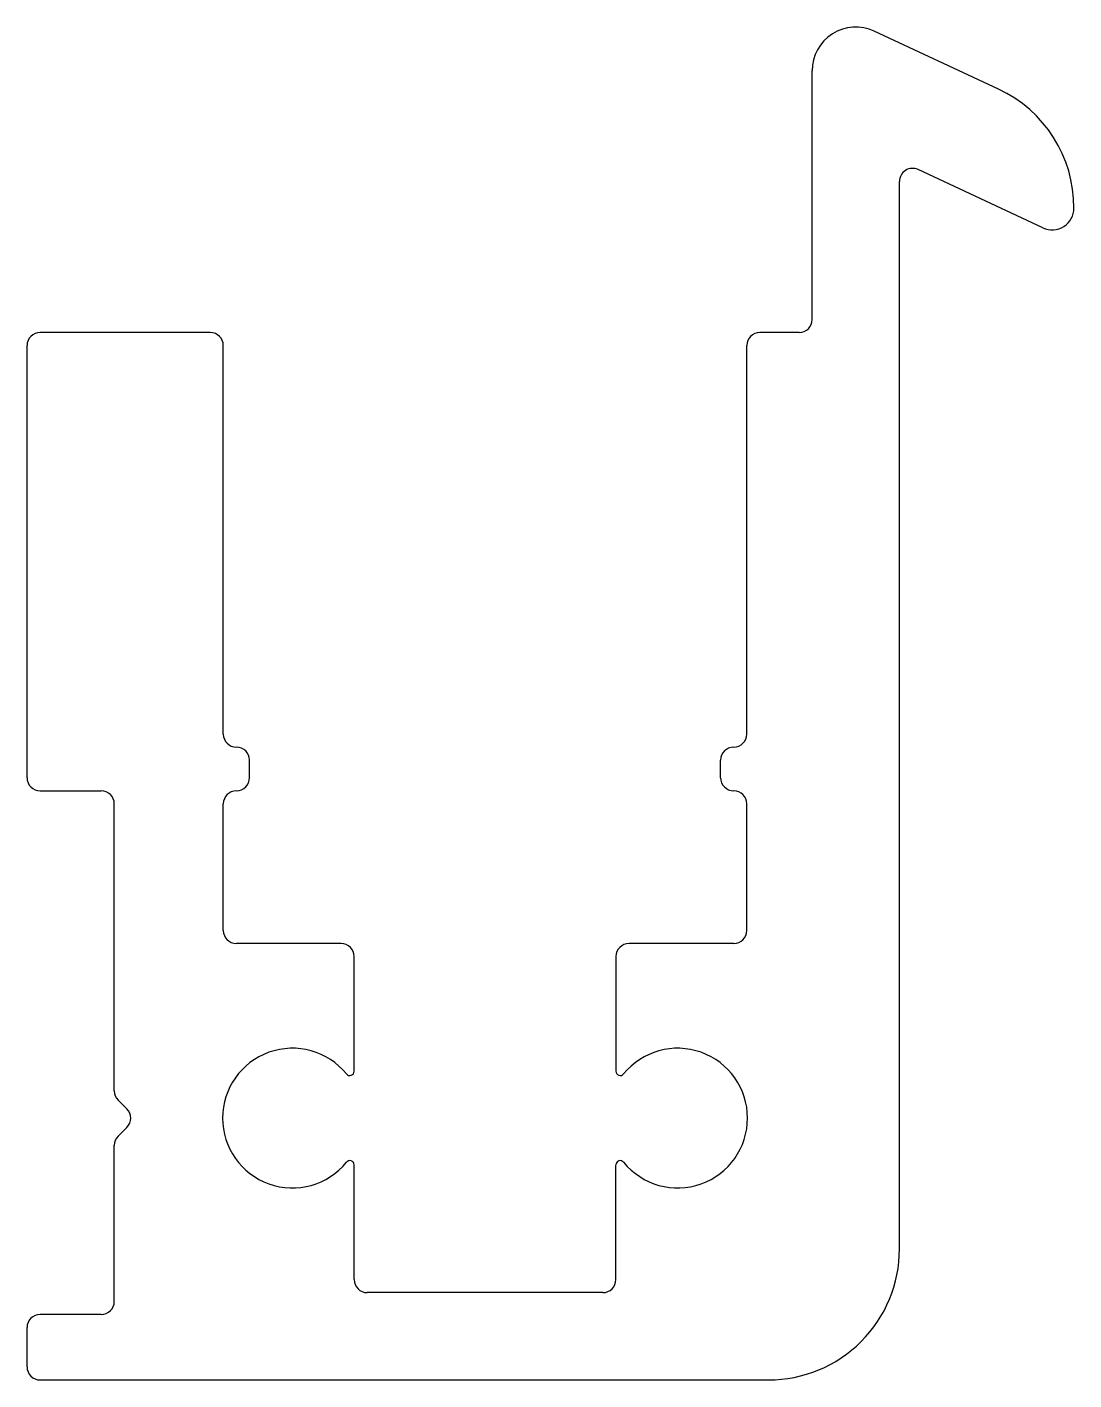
# Model space of a CAD drawing. Extents: x 486.2 to 510.2, y 628 to 659.
import ezdxf

# ---------------------------------------------------------------- set-up
doc = ezdxf.new("R2010")
doc.units = 0
doc.layers.get('0').update_dxf_attribs({"linetype": 'CONTINUOUS'})

msp = doc.modelspace()

# ---------------------------------------------------------------- linework, layer by layer
at = {"color": 7}
for p, q in [((508.428, 657.564), (505.583, 658.89)), ((504.16, 652.284), (504.16, 657.984)), ((509.449, 654.385), (506.587, 655.719)), ((490.36, 651.984), (486.46, 651.984)), ((503.86, 651.984), (502.96, 651.984)), ((486.16, 641.784), (486.16, 651.684)), ((490.66, 642.784), (490.66, 651.684)), ((502.66, 642.784), (502.66, 651.684)), ((491.26, 641.784), (491.26, 642.184)), ((502.06, 641.784), (502.06, 642.184)), ((486.46, 641.484), (487.86, 641.484)), ((488.16, 634.608), (488.16, 641.184)), ((490.66, 638.284), (490.66, 641.184)), ((502.66, 638.284), (502.66, 641.184)), ((493.36, 637.984), (490.96, 637.984)), ((502.36, 637.984), (499.96, 637.984)), ((493.66, 635.059), (493.66, 637.684)), ((499.66, 637.684), (499.66, 635.059)), ((488.248, 634.396), (488.448, 634.196)), ((488.448, 633.772), (488.248, 633.572)), ((488.16, 629.784), (488.16, 633.36)), ((493.66, 630.284), (493.66, 632.909)), ((499.66, 630.284), (499.66, 632.909)), ((499.36, 629.984), (493.96, 629.984)), ((487.86, 629.484), (486.46, 629.484)), ((486.16, 628.284), (486.16, 629.184)), ((486.46, 627.984), (503.16, 627.984))]:
    msp.add_line(p, q, dxfattribs=at)
msp.add_lwpolyline([(506.16, 630.984), (506.16, 655.447)], dxfattribs=at)
for centre, radius, start, end in [((505.16, 657.984), 1, 65, 180), ((507.16, 654.845), 3, 359.8475, 65), ((506.46, 655.447), 0.3, 65, 180), ((509.66, 654.838), 0.5, 245, 359.8475), ((503.86, 652.284), 0.3, 270, 0), ((486.46, 651.684), 0.3, 90.0237, 179.9763), ((490.36, 651.684), 0.3, 0.0237, 89.9763), ((502.96, 651.684), 0.3, 90.0237, 179.9763), ((490.96, 642.784), 0.3, 180, 270), ((502.36, 642.784), 0.3, 270, 0), ((490.96, 642.184), 0.3, 360, 90), ((502.36, 642.184), 0.3, 90, 180), ((486.46, 641.784), 0.3, 180.0237, 269.9763), ((490.96, 641.784), 0.3, 270, 360), ((502.36, 641.784), 0.3, 180, 270), ((487.86, 641.184), 0.3, 0.0237, 89.9763), ((490.96, 641.184), 0.3, 90, 180), ((502.36, 641.184), 0.3, 0, 90), ((490.96, 638.284), 0.3, 180.0237, 269.9762), ((493.36, 637.684), 0.3, 0.0237, 89.9762), ((499.96, 637.684), 0.3, 90.0237, 179.9763), ((502.36, 638.284), 0.3, 270.0237, 359.9763), ((492.243, 633.984), 1.6, 39.2166, 320.7846), ((501.077, 633.984), 1.6, 219.2167, 140.7848), ((493.56, 635.059), 0.1, 219.4018, 359.8122), ((499.76, 635.059), 0.1, 180.1881, 320.5979), ((488.463, 634.61), 0.303, 180.2413, 224.7586), ((488.236, 633.984), 0.3, 315.0237, 44.9763), ((488.463, 633.358), 0.303, 135.2414, 179.7587), ((493.56, 632.909), 0.1, 0.1897, 140.5929), ((499.76, 632.909), 0.1, 39.4068, 179.8111), ((503.16, 630.984), 3, 269.9995, 0.0005), ((493.96, 630.284), 0.3, 180.0237, 269.9763), ((499.36, 630.284), 0.3, 270.0237, 359.9763), ((487.86, 629.784), 0.3, 270.0237, 359.9763), ((486.46, 629.184), 0.3, 90.0237, 179.9763), ((486.46, 628.284), 0.3, 180.0237, 269.9763)]:
    msp.add_arc(centre, radius, start, end, dxfattribs=at)

doc.saveas('drawing.dxf')
